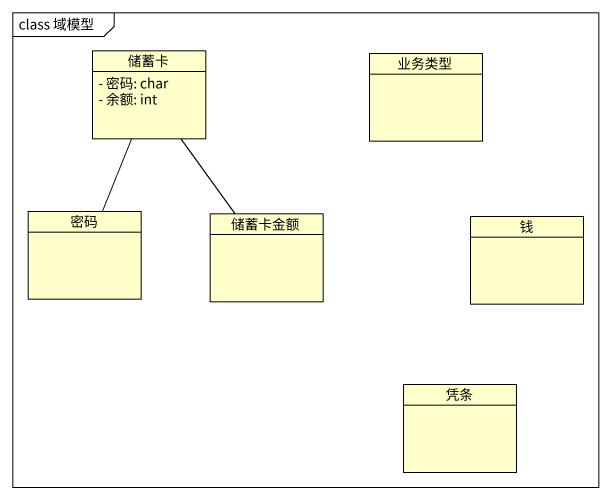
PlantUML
@startuml
mainframe class 域模型
hide circle
hide empty members
skinparam classAttributeIconSize 0
class 储蓄卡 {
  - 密码: char
  - 余额: int
}
class 业务类型
class 密码
class 储蓄卡金额
class 钱
class 凭条
储蓄卡 -- 密码
储蓄卡 -- 储蓄卡金额
@enduml
